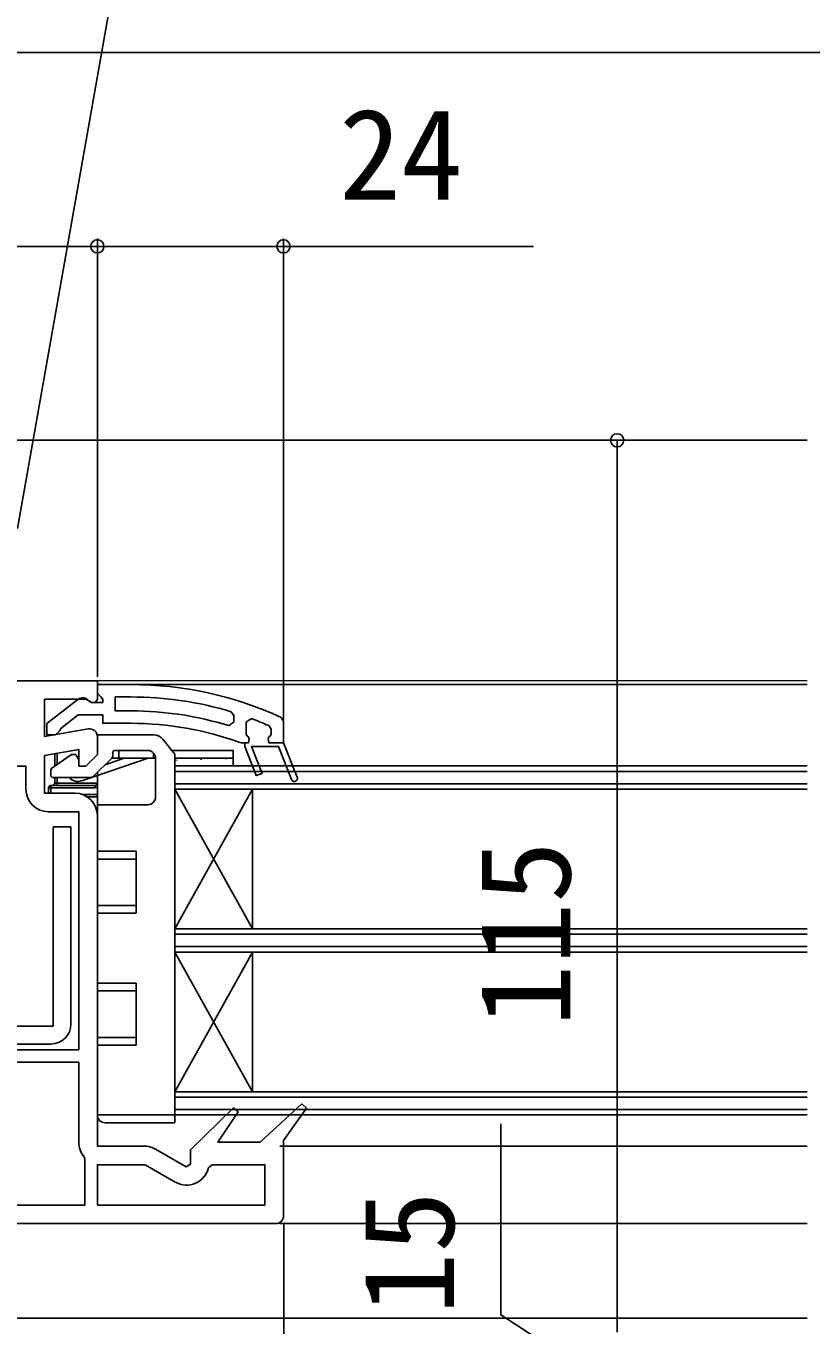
# Model space of a CAD drawing. Units: millimetres, scale not verified. Extents: x -700 to 700, y -1043 to 1036.
# Drawn here: x -198.7 to -97.5, y -289.1 to -121.6 of the extents above; entities that cross this region are included whole.
import ezdxf
from ezdxf.enums import TextEntityAlignment as Align

# ---------------------------------------------------------------- set-up
doc = ezdxf.new("R2010")
doc.units = ezdxf.units.MM
doc.header["$LTSCALE"] = 6
for name, color, linetype in [('0-2_YKK_11', 7, 'Continuous'), ('0-4_YKK_12', 2, 'Continuous'), ('0-5_YKK_13', 4, 'Continuous'), ('0-7_YKK_D', 6, 'Continuous')]:
    doc.layers.add(name, color=color, linetype=linetype)
doc.styles.add('ＭＳ ゴシック', font='')
doc.styles.get('ＭＳ ゴシック').set_extended_font_data('MS Gothic')

msp = doc.modelspace()

# ---------------------------------------------------------------- linework, layer by layer
at = {"layer": '0-2_YKK_11'}
msp.add_line((-191.901, -265.531), (-191.901, -255.231), dxfattribs=at)
for points in [[(-189.501, -206.031), (-261.501, -206.031), (-261.501, -217.897), (-261.579, -218.031), (-258.16, -220.936), (-257.642, -220.326), (-260.362, -218.015)], [(-190.675, -212.246), (-196.301, -213.238), (-196.301, -208.431), (-190.945, -208.431), (-190.266, -208.855), (-189.801, -208.889), (-189.501, -208.431), (-189.501, -207.531), (-189.501, -206.031)], [(-185.134, -206.526), (-189.501, -206.526), (-189.501, -207.626), (-189.064, -208.122), (-188.801, -208.42), (-188.801, -208.826), (-190.201, -208.826), (-190.601, -208.626)], [(-192.018, -208.439), (-196.001, -211.551), (-196.001, -213.026), (-194.9, -213.026), (-194.401, -212.551), (-194.209, -212.181), (-191.963, -210.426), (-188.801, -210.426), (-188.801, -211.526), (-185.134, -211.526)], [(-185.134, -209.926), (-187.201, -209.926), (-187.201, -208.126), (-185.134, -208.126)], [(-172.256, -210.035), (-171.901, -210.513), (-171.901, -211.35), (-172.549, -211.828)], [(-164.473, -218.774), (-166.163, -214.526), (-169.64, -214.526), (-168.266, -217.978), (-169.01, -218.274), (-170.501, -214.526), (-170.501, -214.026), (-170.001, -214.026), (-169.926, -213.436), (-170.301, -212.952), (-170.301, -212.926), (-170.301, -211.391), (-169.627, -210.922)], [(-167.401, -211.821), (-167.101, -212.279), (-167.101, -212.952), (-167.476, -213.436), (-167.401, -214.026), (-165.501, -214.026), (-163.73, -218.478), (-165.501, -214.026), (-165.501, -211.244), (-165.791, -210.791)], [(-192.401, -220.531), (-196.301, -220.531), (-196.301, -215.675), (-191.901, -214.899), (-191.901, -217.031), (-191.001, -217.031), (-189.501, -215.531), (-189.501, -213.231)], [(-171.118, -213.996), (-170.948, -214.026), (-170.501, -214.026), (-170.501, -214.526), (-169.01, -218.274), (-168.266, -217.978), (-169.64, -214.526), (-166.163, -214.526), (-164.473, -218.774)], [(-237.501, -216.031), (-237.501, -259.031), (-235.001, -259.031), (-235.001, -256.031), (-230.801, -256.031), (-230.801, -273.631), (-235.001, -273.631), (-235.001, -272.031), (-237.501, -272.031), (-237.501, -276.031), (-166.501, -276.031)], [(-191.901, -253.631), (-235.101, -253.631), (-235.101, -217.031), (-198.701, -217.031), (-198.701, -220.031)], [(-195.801, -222.931), (-191.901, -222.931), (-191.901, -253.631)], [(-183.474, -266.031), (-189.501, -266.031), (-189.501, -223.431)], [(-191.901, -255.231), (-228.401, -255.231), (-228.401, -273.631), (-225.367, -273.631), (-224.934, -273.381), (-224.068, -273.381), (-223.635, -273.631), (-211.367, -273.631), (-210.934, -273.381), (-210.068, -273.381), (-209.635, -273.631), (-203.367, -273.631), (-202.934, -273.381), (-202.068, -273.381), (-201.635, -273.631), (-191.101, -273.631), (-191.101, -267.722), (-191.219, -267.399)], [(-165.501, -275.031), (-165.501, -265.32), (-162.55, -261.126), (-163.14, -260.607), (-168.501, -265.531), (-173.966, -265.531), (-171.346, -261.619), (-171.95, -261.115), (-177.501, -266.517), (-177.501, -268.376), (-178.068, -268.703), (-182.024, -266.419)], [(-189.501, -273.631), (-167.901, -273.631), (-167.901, -268.431), (-174.689, -268.431), (-175.176, -268.818)], [(-179.451, -270.676), (-183.34, -268.431), (-189.501, -268.431), (-189.501, -273.631)]]:
    msp.add_lwpolyline(points, dxfattribs=at)
for centre, radius, start, end in [((-185.134, -252.526), 46, 65.13402, 89.99999), ((-191.401, -209.226), 1, 36.86989, 128.08672), ((-185.134, -252.526), 44.4, 73.13981, 90.00001), ((-185.134, -252.526), 42.6, 72.81723, 90.00001), ((-185.134, -252.526), 44.4, 66.46078, 69.55779), ((-190.501, -213.231), 1, 360, 99.99998), ((-185.134, -252.526), 41, 70.01112, 90.00001), ((-164.101, -218.626), 0.4, 201.69939, 21.69941), ((-164.101, -218.626), 0.4, 201.69939, 21.69941), ((-195.801, -220.031), 2.9, 180.00001, 269.99999), ((-192.401, -223.431), 2.9, 0.00001, 89.99999), ((-189.001, -265.531), 2.9, 179.99998, 220.11918), ((-183.474, -268.931), 2.9, 60.00001, 90.00002), ((-178.001, -268.165), 2.9, 239.99998, 346.9794), ((-166.501, -275.031), 1, 270.00001, 359.99999)]:
    msp.add_arc(centre, radius, start, end, dxfattribs=at)
at = {"layer": '0-4_YKK_12'}
for p, q in [((-199.776, -186.394), (-175.469, -48.519)), ((-98.001, -175.025), (-284.281, -175.045)), ((-98.001, -206.025), (-190.001, -206.031)), ((-98.001, -206.527), (-188.501, -206.526)), ((-98.001, -217.022), (-179.501, -217.022)), ((-179.501, -241.022), (-179.501, -217.022)), ((-179.501, -262.022), (-179.501, -217.022)), ((-98.001, -217.722), (-179.501, -217.722)), ((-98.001, -219.322), (-179.501, -219.322)), ((-98.001, -220.022), (-179.501, -220.022)), ((-179.501, -238.022), (-169.501, -220.022)), ((-179.501, -220.022), (-169.501, -238.022)), ((-169.501, -238.022), (-169.501, -220.022)), ((-98.001, -238.022), (-179.501, -238.022)), ((-98.001, -238.722), (-179.501, -238.722)), ((-98.001, -240.322), (-179.501, -240.322)), ((-98.001, -241.022), (-179.501, -241.022)), ((-179.501, -259.022), (-169.501, -241.022)), ((-179.501, -241.022), (-169.501, -259.022)), ((-169.501, -259.022), (-169.501, -241.022)), ((-98.001, -259.022), (-179.501, -259.022)), ((-98.001, -259.722), (-179.501, -259.722)), ((-98.001, -261.322), (-179.501, -261.322)), ((-98.001, -262.022), (-179.501, -262.022)), ((-98.001, -266.027), (-165.998, -266.026)), ((-98.001, -276.027), (-165.998, -276.026)), ((-228.002, -288.231), (-98.001, -288.231))]:
    msp.add_line(p, q, dxfattribs=at)
at = {"layer": '0-5_YKK_13'}
for p, q in [((-189.521, -213.024), (-189.501, -213.024)), ((-189.501, -213.224), (-189.501, -213.024)), ((-189.501, -213.224), (-189.501, -214.817)), ((-182.222, -213.024), (-189.301, -213.024)), ((-179.566, -215.442), (-181.05, -213.587)), ((-192.852, -215.56), (-195.373, -217.325)), ((-195.001, -217.065), (-195.001, -215.439)), ((-194.701, -215.386), (-194.701, -216.855)), ((-192.416, -215.524), (-192.738, -215.524)), ((-191.901, -216.217), (-192.243, -215.624)), ((-190.026, -218.378), (-187.647, -215.999)), ((-186.04, -216.024), (-188.514, -216.866)), ((-187.672, -216.024), (-182.001, -216.024)), ((-186.04, -216.024), (-187.672, -216.024)), ((-187.501, -215.646), (-187.501, -215.224)), ((-187.301, -215.024), (-183.001, -215.024)), ((-183.101, -215.024), (-187.301, -215.024)), ((-186.751, -215.024), (-186.751, -216.024)), ((-183.001, -215.024), (-183.101, -215.024)), ((-182.251, -215.363), (-182.251, -216.024)), ((-182.001, -216.024), (-182.001, -221.024)), ((-172.301, -215.024), (-179.901, -215.024)), ((-179.501, -262.024), (-179.501, -215.63)), ((-179.501, -216.024), (-172.301, -216.024)), ((-179.5, -216.024), (-179.501, -217.026)), ((-172.945, -216.031), (-172.945, -216.131)), ((-172.301, -216.024), (-172.001, -216.024)), ((-172.001, -217.026), (-172.001, -216.024)), ((-195.501, -217.571), (-195.501, -218.224)), ((-182.001, -217.026), (-182.001, -217.026)), ((-172.001, -217.026), (-179.501, -217.026)), ((-179.295, -216.231), (-179.295, -216.331)), ((-177.707, -217.025), (-177.707, -217.026)), ((-176.12, -216.131), (-176.12, -216.231)), ((-174.532, -216.925), (-174.532, -217.025)), ((-195.201, -218.524), (-190.379, -218.524)), ((-195.001, -219.224), (-195.001, -218.524)), ((-194.701, -219.224), (-195.001, -219.224)), ((-194.701, -218.524), (-194.701, -219.224)), ((-189.501, -217.853), (-189.501, -222.024)), ((-195.801, -220.524), (-195.801, -219.824)), ((-195.501, -219.524), (-189.801, -219.524)), ((-189.801, -219.824), (-195.501, -219.824)), ((-195.501, -219.824), (-195.501, -220.524)), ((-191.342, -220.724), (-189.501, -220.724)), ((-189.501, -221.024), (-190.773, -221.024)), ((-189.801, -219.524), (-189.801, -219.824)), ((-189.501, -222.024), (-189.501, -228.024)), ((-183.001, -222.024), (-189.501, -222.024)), ((-192.901, -224.881), (-195.201, -224.881)), ((-195.201, -250.581), (-195.201, -224.881)), ((-192.901, -250.281), (-192.901, -224.881)), ((-189.501, -228.024), (-184.501, -228.024)), ((-184.501, -236.024), (-184.501, -228.024)), ((-189.501, -235.024), (-184.501, -235.024)), ((-189.501, -236.024), (-189.501, -235.024)), ((-189.501, -236.024), (-189.501, -245.024)), ((-184.501, -236.024), (-189.501, -236.024)), ((-189.501, -245.024), (-184.501, -245.024)), ((-184.501, -253.024), (-184.501, -245.024)), ((-232.801, -250.581), (-195.201, -250.581)), ((-232.501, -252.881), (-195.501, -252.881)), ((-189.501, -252.024), (-184.501, -252.024)), ((-189.501, -253.024), (-189.501, -252.024)), ((-189.501, -253.024), (-189.501, -262.024)), ((-184.501, -253.024), (-189.501, -253.024)), ((-189.501, -262.024), (-179.501, -262.024)), ((-179.501, -262.024), (-179.501, -263.024)), ((-179.501, -263.024), (-188.501, -263.024))]:
    msp.add_line(p, q, dxfattribs=at)
for points in [[(-191.517, -218.944), (-182.935, -216.024), (-182.001, -216.024)], [(-172.001, -216.024), (-172.001, -215.024), (-172.301, -215.024)], [(-194.701, -219.524), (-194.701, -219.224), (-189.501, -219.224)], [(-195.801, -219.824), (-195.501, -219.824), (-195.501, -219.524)], [(-184.501, -229.024), (-189.501, -229.024), (-189.501, -228.024)], [(-184.501, -246.024), (-189.501, -246.024), (-189.501, -245.024)]]:
    msp.add_lwpolyline(points, dxfattribs=at)
for centre, radius, start, end in [((-189.301, -213.224), 0.2, 90, 180), ((-182.222, -214.524), 1.5, 38.65981, 90), ((-192.738, -215.724), 0.2, 90, 125), ((-192.416, -215.724), 0.2, 30, 90), ((-188.001, -215.646), 0.5, 315, 0), ((-187.301, -215.224), 0.2, 90, 180), ((-183.001, -216.024), 1, 0, 90), ((-179.801, -215.63), 0.3, 0, 38.65981), ((-195.201, -217.571), 0.3, 125, 180), ((-195.201, -218.224), 0.3, 180, 270), ((-195.301, -219.224), 0.3, 270, 0), ((-192.001, -217.524), 1.5, 221.81031, 288.79043), ((-190.379, -218.024), 0.5, 270, 315), ((-189.801, -219.224), 0.3, 270, 0), ((-195.501, -219.824), 0.3, 90, 180), ((-189.801, -219.224), 0.6, 270, 300), ((-183.001, -221.024), 1, 270, 0), ((-195.501, -250.281), 2.6, 270, 0), ((-188.501, -262.024), 1, 180, 270)]:
    msp.add_arc(centre, radius, start, end, dxfattribs=at)
at = {"layer": '0-7_YKK_D'}
for p, q in [((-247.502, -125.027), (52.498, -125.027)), ((-189.502, -205.529), (-189.502, -149.032)), ((-189.502, -205.529), (-189.502, -149.032)), ((-165.502, -211.979), (-165.502, -149.032)), ((-261.502, -150.032), (-189.502, -150.032)), ((-189.502, -150.032), (-165.502, -150.032)), ((-133.302, -150.032), (-165.502, -150.032)), ((-134.25, -175.033), (-121.501, -175.033)), ((-122.501, -175.033), (-122.501, -290.033)), ((-165.478, -276.018), (-165.504, -439.033))]:
    msp.add_line(p, q, dxfattribs=at)
msp.add_lwpolyline([(-122.501, -297.531), (-137.501, -287.813), (-137.501, -263.176)], dxfattribs=at)
for centre in [(-189.502, -150.032), (-189.502, -150.032), (-165.502, -150.032), (-122.501, -175.033)]:
    msp.add_circle(centre, 0.85, dxfattribs=at)

# ---------------------------------------------------------------- texts
at = {"layer": '0-7_YKK_D', "style": 'ＭＳ ゴシック'}
msp.add_text('24', height=11.73, dxfattribs=at).set_placement((-158.347, -147.532), align=Align.BOTTOM_LEFT)
for s, p in [('115', (-125.001, -250.624)), ('15', (-140.001, -287.767))]:
    msp.add_text(s, height=11.73, rotation=90, dxfattribs=at).set_placement(p, align=Align.BOTTOM_LEFT)

doc.saveas('drawing.dxf')
